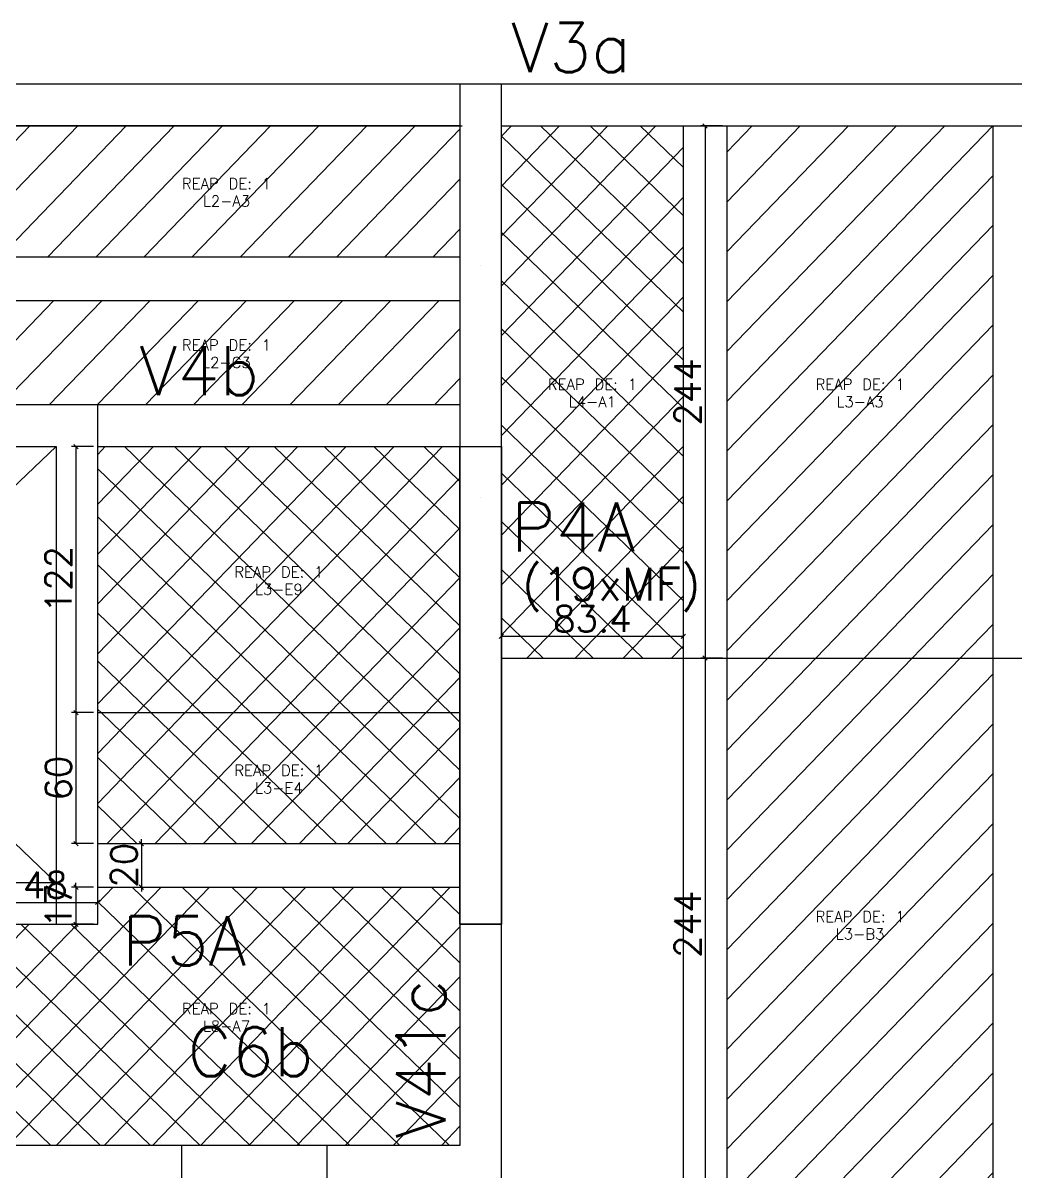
# Model space of a CAD drawing. Extents: x -40810 to 33675, y -2018 to 21213.
# Drawn here: x 16097 to 16552, y 15353 to 15879 of the extents above; entities that cross this region are included whole.
import ezdxf
from ezdxf.enums import TextEntityAlignment as Align

# ---------------------------------------------------------------- set-up
doc = ezdxf.new("R2010")
doc.units = 0
doc.layers.get('0').update_dxf_attribs({"color": 1, "lineweight": 9})
for name, color, linetype in [('1', 5, 'Continuous'), ('12', 3, 'Continuous'), ('19', 5, 'Continuous'), ('242', 3, 'Continuous'), ('3', 2, 'Continuous'), ('30', 15, 'Continuous'), ('4', 2, 'Continuous'), ('8', 5, 'Continuous'), ('9', 3, 'Continuous'), ('NOMENCLATURA', 7, 'Continuous'), ('P-NOTAS', 7, 'Continuous'), ('Painéis', 255, 'Continuous')]:
    doc.layers.add(name, color=color, linetype=linetype)
doc.layers.add('REAPROVEITAMENTO', color=251, linetype='Continuous', lineweight=9)
doc.styles.add('Romans', font='romans.shx', dxfattribs={"height": 12})
doc.styles.get("Standard").update_dxf_attribs({"font": 'romans.shx', "width": 0.8})
doc.styles.add('standart', font='txt.shx')
doc.dimstyles.new('cotas', dxfattribs={"dimtxt": 9, "dimasz": 2, "dimexe": 2, "dimexo": 2, "dimgap": 2, "dimtad": 1, "dimdec": 1, "dimzin": 12, "dimdsep": 46, "dimtxsty": 'Romans', "dimblk": 'OBLIQUE', "dimcen": 9, "dimclrd": 4, "dimclre": 4, "dimclrt": 240, "dimaunit": 1, "dimadec": 8, "dimazin": 3, "dimtfac": 1, "dimtdec": 1, "dimtix": 1, "dimtmove": 0, "dimatfit": 2, "dimldrblk": 'OBLIQUE', "dimfxl": 1, "dimtolj": 1, "dimtzin": 0, "dimlwd": -1, "dimlwe": -1, "dimarcsym": 0})
pattern_1 = [(46, (-222.171, -201.545), (-11.419519, 11.027702), [])]
pattern_2 = [(46, (-222.171, -201.545), (-11.419519, 11.027702), []), (136, (-222.171, -201.545), (-11.027702, -11.419519), [])]

# ---------------------------------------------------------------- blocks, each defined once
blk = doc.blocks.new('_Oblique')
at = {"color": 0, "linetype": 'ByBlock', "lineweight": -2}
blk.add_line((-0.5, -0.5), (0.5, 0.5), dxfattribs=at)
blk = doc.blocks.new('*D3897')
at = {"layer": 'Defpoints', "color": 0, "linetype": 'Continuous', "ltscale": 30, "transparency": 16777216}
for p in [(16131.19, 15685.21), (16121.19, 15563.21), (16131.19, 15563.21)]:
    blk.add_point(p, dxfattribs=at)
at = {"layer": 'P-NOTAS', "color": 4, "linetype": 'Continuous', "ltscale": 30, "transparency": 16777216}
for p, q in [((16129.19, 15685.21), (16119.19, 15685.21)), ((16121.19, 15685.21), (16121.19, 15563.21)), ((16129.19, 15563.21), (16119.19, 15563.21))]:
    blk.add_line(p, q, dxfattribs=at)
at = {"layer": 'P-NOTAS', "color": 4, "linetype": 'Continuous', "ltscale": 30, "transparency": 16777216, "xscale": 2, "yscale": 2, "zscale": 2}
for p, rotation in [((16121.19, 15685.21), 90), ((16121.19, 15563.21), 270)]:
    blk.add_blockref('_Oblique', p, dxfattribs=dict(at, rotation=rotation))
at = {"layer": 'P-NOTAS', "color": 240, "linetype": 'Continuous', "ltscale": 30, "transparency": 16777216, "insert": (16113.19, 15624.21), "char_height": 12, "attachment_point": 5, "rotation": 90, "style": 'Romans'}
blk.add_mtext('\\A1;122', dxfattribs=at)
blk = doc.blocks.new('*D3898')
at = {"layer": 'Defpoints', "color": 0, "linetype": 'Continuous', "ltscale": 30, "transparency": 16777216}
for p in [(16131.19, 15563.21), (16121.19, 15503.21), (16131.19, 15503.21)]:
    blk.add_point(p, dxfattribs=at)
at = {"layer": 'P-NOTAS', "color": 4, "linetype": 'Continuous', "ltscale": 30, "transparency": 16777216}
for p, q in [((16129.19, 15563.21), (16119.19, 15563.21)), ((16121.19, 15563.21), (16121.19, 15503.21)), ((16129.19, 15503.21), (16119.19, 15503.21))]:
    blk.add_line(p, q, dxfattribs=at)
at = {"layer": 'P-NOTAS', "color": 4, "linetype": 'Continuous', "ltscale": 30, "transparency": 16777216, "xscale": 2, "yscale": 2, "zscale": 2}
for p, rotation in [((16121.19, 15563.21), 90), ((16121.19, 15503.21), 270)]:
    blk.add_blockref('_Oblique', p, dxfattribs=dict(at, rotation=rotation))
at = {"layer": 'P-NOTAS', "color": 240, "linetype": 'Continuous', "ltscale": 30, "transparency": 16777216, "insert": (16113.19, 15533.21), "char_height": 12, "attachment_point": 5, "rotation": 90, "style": 'Romans'}
blk.add_mtext('\\A1;60', dxfattribs=at)
blk = doc.blocks.new('*D3899')
at = {"layer": 'Defpoints', "color": 0, "linetype": 'Continuous', "ltscale": 30, "transparency": 16777216}
for p in [(16131.19, 15476.21), (16083.19, 15466.21), (16131.19, 15466.21)]:
    blk.add_point(p, dxfattribs=at)
at = {"layer": 'P-NOTAS', "color": 4, "linetype": 'Continuous', "ltscale": 30, "transparency": 16777216}
for p, q in [((16083.19, 15468.21), (16083.19, 15478.21)), ((16083.19, 15476.21), (16131.19, 15476.21)), ((16131.19, 15468.21), (16131.19, 15478.21))]:
    blk.add_line(p, q, dxfattribs=at)
at = {"layer": 'P-NOTAS', "color": 4, "linetype": 'Continuous', "ltscale": 30, "transparency": 16777216, "xscale": 2, "yscale": 2, "zscale": 2, "rotation": 180}
blk.add_blockref('_Oblique', (16083.19, 15476.21), dxfattribs=at)
at = {"layer": 'P-NOTAS', "color": 4, "linetype": 'Continuous', "ltscale": 30, "transparency": 16777216, "xscale": 2, "yscale": 2, "zscale": 2}
blk.add_blockref('_Oblique', (16131.19, 15476.21), dxfattribs=at)
at = {"layer": 'P-NOTAS', "color": 240, "linetype": 'Continuous', "ltscale": 30, "transparency": 16777216, "insert": (16107.19, 15484.21), "char_height": 12, "attachment_point": 5, "style": 'Romans'}
blk.add_mtext('\\A1;48', dxfattribs=at)
blk = doc.blocks.new('*D3900')
at = {"layer": 'Defpoints', "color": 0, "linetype": 'Continuous', "ltscale": 30, "transparency": 16777216}
for p in [(16131.19, 15483.21), (16121.19, 15466.21), (16131.19, 15466.21)]:
    blk.add_point(p, dxfattribs=at)
at = {"layer": 'P-NOTAS', "color": 4, "linetype": 'Continuous', "ltscale": 30, "transparency": 16777216}
for p, q in [((16121.19, 15483.21), (16121.19, 15485.21)), ((16129.19, 15483.21), (16119.19, 15483.21)), ((16121.19, 15483.21), (16121.19, 15466.21)), ((16129.19, 15466.21), (16119.19, 15466.21)), ((16121.19, 15466.21), (16121.19, 15464.21))]:
    blk.add_line(p, q, dxfattribs=at)
at = {"layer": 'P-NOTAS', "color": 4, "linetype": 'Continuous', "ltscale": 30, "transparency": 16777216, "xscale": 2, "yscale": 2, "zscale": 2}
for p, rotation in [((16121.19, 15483.21), 270), ((16121.19, 15466.21), 90)]:
    blk.add_blockref('_Oblique', p, dxfattribs=dict(at, rotation=rotation))
at = {"layer": 'P-NOTAS', "color": 240, "linetype": 'Continuous', "ltscale": 30, "transparency": 16777216, "insert": (16113.19, 15474.71), "char_height": 12, "attachment_point": 5, "rotation": 90, "style": 'Romans'}
blk.add_mtext('\\A1;17', dxfattribs=at)
blk = doc.blocks.new('*D3901')
at = {"layer": 'Defpoints', "color": 0, "linetype": 'Continuous', "ltscale": 30, "transparency": 16777216}
for p in [(16131.19, 15503.21), (16131.19, 15483.21), (16151.19, 15483.21)]:
    blk.add_point(p, dxfattribs=at)
at = {"layer": 'P-NOTAS', "color": 4, "linetype": 'Continuous', "ltscale": 30, "transparency": 16777216}
for p, q in [((16133.19, 15503.21), (16153.19, 15503.21)), ((16151.19, 15503.21), (16151.19, 15505.21)), ((16151.19, 15503.21), (16151.19, 15483.21)), ((16133.19, 15483.21), (16153.19, 15483.21)), ((16151.19, 15483.21), (16151.19, 15481.21))]:
    blk.add_line(p, q, dxfattribs=at)
at = {"layer": 'P-NOTAS', "color": 4, "linetype": 'Continuous', "ltscale": 30, "transparency": 16777216, "xscale": 2, "yscale": 2, "zscale": 2}
for p, rotation in [((16151.19, 15503.21), 270), ((16151.19, 15483.21), 90)]:
    blk.add_blockref('_Oblique', p, dxfattribs=dict(at, rotation=rotation))
at = {"layer": 'P-NOTAS', "color": 240, "linetype": 'Continuous', "ltscale": 30, "transparency": 16777216, "insert": (16143.19, 15493.21), "char_height": 12, "attachment_point": 5, "rotation": 90, "style": 'Romans'}
blk.add_mtext('\\A1;20', dxfattribs=at)
blk = doc.blocks.new('*D3953')
at = {"layer": 'Defpoints', "color": 0, "linetype": 'Continuous', "ltscale": 30, "transparency": 16777216}
for p in [(16399.58, 15598.21), (16316.19, 15588.21), (16399.58, 15588.21)]:
    blk.add_point(p, dxfattribs=at)
at = {"layer": 'P-NOTAS', "color": 4, "linetype": 'Continuous', "ltscale": 30, "transparency": 16777216}
for p, q in [((16316.19, 15590.21), (16316.19, 15600.21)), ((16399.58, 15590.21), (16399.58, 15600.21)), ((16316.19, 15598.21), (16399.58, 15598.21))]:
    blk.add_line(p, q, dxfattribs=at)
at = {"layer": 'P-NOTAS', "color": 4, "linetype": 'Continuous', "ltscale": 30, "transparency": 16777216, "xscale": 2, "yscale": 2, "zscale": 2, "rotation": 180}
blk.add_blockref('_Oblique', (16316.19, 15598.21), dxfattribs=at)
at = {"layer": 'P-NOTAS', "color": 4, "linetype": 'Continuous', "ltscale": 30, "transparency": 16777216, "xscale": 2, "yscale": 2, "zscale": 2}
blk.add_blockref('_Oblique', (16399.58, 15598.21), dxfattribs=at)
at = {"layer": 'P-NOTAS', "color": 240, "linetype": 'Continuous', "ltscale": 30, "transparency": 16777216, "insert": (16357.88, 15606.21), "char_height": 12, "attachment_point": 5, "style": 'Romans'}
blk.add_mtext('\\A1;83.4', dxfattribs=at)
blk = doc.blocks.new('*D3961')
at = {"layer": 'Defpoints', "color": 0, "linetype": 'Continuous', "ltscale": 30, "transparency": 16777216}
for p in [(16419.53, 15832.21), (16409.53, 15588.21), (16419.53, 15588.21)]:
    blk.add_point(p, dxfattribs=at)
at = {"layer": 'P-NOTAS', "color": 4, "linetype": 'Continuous', "ltscale": 30, "transparency": 16777216}
for p, q in [((16417.53, 15832.21), (16407.53, 15832.21)), ((16409.53, 15832.21), (16409.53, 15588.21)), ((16417.53, 15588.21), (16407.53, 15588.21))]:
    blk.add_line(p, q, dxfattribs=at)
at = {"layer": 'P-NOTAS', "color": 4, "linetype": 'Continuous', "ltscale": 30, "transparency": 16777216, "xscale": 2, "yscale": 2, "zscale": 2}
for p, rotation in [((16409.53, 15832.21), 90), ((16409.53, 15588.21), 270)]:
    blk.add_blockref('_Oblique', p, dxfattribs=dict(at, rotation=rotation))
at = {"layer": 'P-NOTAS', "color": 240, "linetype": 'Continuous', "ltscale": 30, "transparency": 16777216, "insert": (16401.53, 15710.21), "char_height": 12, "attachment_point": 5, "rotation": 90, "style": 'Romans'}
blk.add_mtext('\\A1;244', dxfattribs=at)
blk = doc.blocks.new('*D3962')
at = {"layer": 'Defpoints', "color": 0, "linetype": 'Continuous', "ltscale": 30, "transparency": 16777216}
for p in [(16419.53, 15588.21), (16409.53, 15344.21), (16419.53, 15344.21)]:
    blk.add_point(p, dxfattribs=at)
at = {"layer": 'P-NOTAS', "color": 4, "linetype": 'Continuous', "ltscale": 30, "transparency": 16777216}
for p, q in [((16417.53, 15588.21), (16407.53, 15588.21)), ((16409.53, 15588.21), (16409.53, 15344.21)), ((16417.53, 15344.21), (16407.53, 15344.21))]:
    blk.add_line(p, q, dxfattribs=at)
at = {"layer": 'P-NOTAS', "color": 4, "linetype": 'Continuous', "ltscale": 30, "transparency": 16777216, "xscale": 2, "yscale": 2, "zscale": 2}
for p, rotation in [((16409.53, 15588.21), 90), ((16409.53, 15344.21), 270)]:
    blk.add_blockref('_Oblique', p, dxfattribs=dict(at, rotation=rotation))
at = {"layer": 'P-NOTAS', "color": 240, "linetype": 'Continuous', "ltscale": 30, "transparency": 16777216, "insert": (16401.53, 15466.21), "char_height": 12, "attachment_point": 5, "rotation": 90, "style": 'Romans'}
blk.add_mtext('\\A1;244', dxfattribs=at)
blk = doc.blocks.new('*D6435')
at = {"layer": 'Defpoints', "color": 0, "ltscale": 30, "transparency": 16777216}
for p in [(16131.19, 15685.21), (16121.19, 15563.21), (16131.19, 15563.21)]:
    blk.add_point(p, dxfattribs=at)
at = {"layer": 'P-NOTAS', "color": 4, "ltscale": 30, "transparency": 16777216}
for p, q in [((16129.19, 15685.21), (16119.19, 15685.21)), ((16121.19, 15685.21), (16121.19, 15563.21)), ((16129.19, 15563.21), (16119.19, 15563.21))]:
    blk.add_line(p, q, dxfattribs=at)
at = {"layer": 'P-NOTAS', "color": 4, "ltscale": 30, "transparency": 16777216, "xscale": 2, "yscale": 2, "zscale": 2}
for p, rotation in [((16121.19, 15685.21), 90), ((16121.19, 15563.21), 270)]:
    blk.add_blockref('_Oblique', p, dxfattribs=dict(at, rotation=rotation))
at = {"layer": 'P-NOTAS', "color": 240, "ltscale": 30, "transparency": 16777216, "insert": (16113.19, 15624.21), "char_height": 12, "attachment_point": 5, "rotation": 90, "style": 'Romans'}
blk.add_mtext('\\A1;122', dxfattribs=at)
blk = doc.blocks.new('*D6436')
at = {"layer": 'Defpoints', "color": 0, "ltscale": 30, "transparency": 16777216}
for p in [(16131.19, 15563.21), (16121.19, 15503.21), (16131.19, 15503.21)]:
    blk.add_point(p, dxfattribs=at)
at = {"layer": 'P-NOTAS', "color": 4, "ltscale": 30, "transparency": 16777216}
for p, q in [((16129.19, 15563.21), (16119.19, 15563.21)), ((16121.19, 15563.21), (16121.19, 15503.21)), ((16129.19, 15503.21), (16119.19, 15503.21))]:
    blk.add_line(p, q, dxfattribs=at)
at = {"layer": 'P-NOTAS', "color": 4, "ltscale": 30, "transparency": 16777216, "xscale": 2, "yscale": 2, "zscale": 2}
for p, rotation in [((16121.19, 15563.21), 90), ((16121.19, 15503.21), 270)]:
    blk.add_blockref('_Oblique', p, dxfattribs=dict(at, rotation=rotation))
at = {"layer": 'P-NOTAS', "color": 240, "ltscale": 30, "transparency": 16777216, "insert": (16113.19, 15533.21), "char_height": 12, "attachment_point": 5, "rotation": 90, "style": 'Romans'}
blk.add_mtext('\\A1;60', dxfattribs=at)
blk = doc.blocks.new('*D6437')
at = {"layer": 'Defpoints', "color": 0, "ltscale": 30, "transparency": 16777216}
for p in [(16131.19, 15476.21), (16083.19, 15466.21), (16131.19, 15466.21)]:
    blk.add_point(p, dxfattribs=at)
at = {"layer": 'P-NOTAS', "color": 4, "ltscale": 30, "transparency": 16777216}
for p, q in [((16083.19, 15468.21), (16083.19, 15478.21)), ((16083.19, 15476.21), (16131.19, 15476.21)), ((16131.19, 15468.21), (16131.19, 15478.21))]:
    blk.add_line(p, q, dxfattribs=at)
at = {"layer": 'P-NOTAS', "color": 4, "ltscale": 30, "transparency": 16777216, "xscale": 2, "yscale": 2, "zscale": 2, "rotation": 180}
blk.add_blockref('_Oblique', (16083.19, 15476.21), dxfattribs=at)
at = {"layer": 'P-NOTAS', "color": 4, "ltscale": 30, "transparency": 16777216, "xscale": 2, "yscale": 2, "zscale": 2}
blk.add_blockref('_Oblique', (16131.19, 15476.21), dxfattribs=at)
at = {"layer": 'P-NOTAS', "color": 240, "ltscale": 30, "transparency": 16777216, "insert": (16107.19, 15484.21), "char_height": 12, "attachment_point": 5, "style": 'Romans'}
blk.add_mtext('\\A1;48', dxfattribs=at)
blk = doc.blocks.new('*D6438')
at = {"layer": 'Defpoints', "color": 0, "ltscale": 30, "transparency": 16777216}
for p in [(16131.19, 15483.21), (16121.19, 15466.21), (16131.19, 15466.21)]:
    blk.add_point(p, dxfattribs=at)
at = {"layer": 'P-NOTAS', "color": 4, "ltscale": 30, "transparency": 16777216}
for p, q in [((16121.19, 15483.21), (16121.19, 15485.21)), ((16129.19, 15483.21), (16119.19, 15483.21)), ((16121.19, 15483.21), (16121.19, 15466.21)), ((16129.19, 15466.21), (16119.19, 15466.21)), ((16121.19, 15466.21), (16121.19, 15464.21))]:
    blk.add_line(p, q, dxfattribs=at)
at = {"layer": 'P-NOTAS', "color": 4, "ltscale": 30, "transparency": 16777216, "xscale": 2, "yscale": 2, "zscale": 2}
for p, rotation in [((16121.19, 15483.21), 270), ((16121.19, 15466.21), 90)]:
    blk.add_blockref('_Oblique', p, dxfattribs=dict(at, rotation=rotation))
at = {"layer": 'P-NOTAS', "color": 240, "ltscale": 30, "transparency": 16777216, "insert": (16113.19, 15474.71), "char_height": 12, "attachment_point": 5, "rotation": 90, "style": 'Romans'}
blk.add_mtext('\\A1;17', dxfattribs=at)
blk = doc.blocks.new('*D6439')
at = {"layer": 'Defpoints', "color": 0, "ltscale": 30, "transparency": 16777216}
for p in [(16131.19, 15503.21), (16131.19, 15483.21), (16151.19, 15483.21)]:
    blk.add_point(p, dxfattribs=at)
at = {"layer": 'P-NOTAS', "color": 4, "ltscale": 30, "transparency": 16777216}
for p, q in [((16133.19, 15503.21), (16153.19, 15503.21)), ((16151.19, 15503.21), (16151.19, 15505.21)), ((16151.19, 15503.21), (16151.19, 15483.21)), ((16133.19, 15483.21), (16153.19, 15483.21)), ((16151.19, 15483.21), (16151.19, 15481.21))]:
    blk.add_line(p, q, dxfattribs=at)
at = {"layer": 'P-NOTAS', "color": 4, "ltscale": 30, "transparency": 16777216, "xscale": 2, "yscale": 2, "zscale": 2}
for p, rotation in [((16151.19, 15503.21), 270), ((16151.19, 15483.21), 90)]:
    blk.add_blockref('_Oblique', p, dxfattribs=dict(at, rotation=rotation))
at = {"layer": 'P-NOTAS', "color": 240, "ltscale": 30, "transparency": 16777216, "insert": (16143.19, 15493.21), "char_height": 12, "attachment_point": 5, "rotation": 90, "style": 'Romans'}
blk.add_mtext('\\A1;20', dxfattribs=at)

msp = doc.modelspace()

# ---------------------------------------------------------------- hatches: boundary and pattern name
at = {"layer": 'REAPROVEITAMENTO', "linetype": 'Continuous', "ltscale": 30, "true_color": 0xf8d731, "transparency": 33554687}
h = msp.add_hatch(dxfattribs=at)
h.set_pattern_fill('ANSI31', color=40, scale=5, angle=1)
h.set_pattern_definition(pattern_1)
h.paths.add_polyline_path([(16297.157, 15832.214), (16083.186, 15832.214), (16083.186, 15772.214), (16297.157, 15772.214)])
at = {"layer": 'REAPROVEITAMENTO', "ltscale": 30, "transparency": 33554687}
h = msp.add_hatch(dxfattribs=at)
h.set_pattern_fill('ANSI31', color=0, scale=5, angle=1)
h.set_pattern_definition(pattern_1)
h.paths.add_polyline_path([(16297.157, 15832.214), (16083.186, 15832.214), (16083.186, 15772.214), (16297.157, 15772.214)])
at = {"layer": 'REAPROVEITAMENTO', "linetype": 'Continuous', "ltscale": 30, "true_color": 0xf8d731, "transparency": 33554687}
h = msp.add_hatch(dxfattribs=at)
h.set_pattern_fill('ANSI37', color=40, scale=5, angle=1)
h.set_pattern_definition(pattern_2)
h.paths.add_polyline_path([(16399.576, 15832.213), (16316.157, 15832.213), (16316.157, 15685.26), (16316.157, 15588.213), (16399.576, 15588.213)])
h = msp.add_hatch(dxfattribs=at)
h.set_pattern_fill('ANSI31', color=40, scale=5, angle=1)
h.set_pattern_definition(pattern_1)
h.paths.add_polyline_path([(16541.576, 15832.213), (16419.576, 15832.213), (16419.576, 15588.213), (16541.576, 15588.213)])
h = msp.add_hatch(dxfattribs=at)
h.set_pattern_fill('ANSI31', color=40, scale=5, angle=1)
h.set_pattern_definition(pattern_1)
h.paths.add_polyline_path([(16297.157, 15752.214), (16083.186, 15752.214), (16083.186, 15704.26), (16131.157, 15704.26), (16297.157, 15704.26)])
at = {"layer": 'REAPROVEITAMENTO', "ltscale": 30, "transparency": 33554687}
h = msp.add_hatch(dxfattribs=at)
h.set_pattern_fill('ANSI31', color=0, scale=5, angle=1)
h.set_pattern_definition(pattern_1)
h.paths.add_polyline_path([(16297.157, 15752.214), (16083.186, 15752.214), (16083.186, 15704.26), (16131.157, 15704.26), (16297.157, 15704.26)])
at = {"layer": 'REAPROVEITAMENTO', "linetype": 'Continuous', "ltscale": 30, "true_color": 0xf8d731, "transparency": 33554687}
h = msp.add_hatch(dxfattribs=at)
h.set_pattern_fill('ANSI37', color=40, scale=5, angle=1)
h.set_pattern_definition(pattern_2)
h.paths.add_polyline_path([(16297.157, 15685.21), (16131.157, 15685.21), (16131.157, 15563.21), (16297.157, 15563.21)])
at = {"layer": 'REAPROVEITAMENTO', "ltscale": 30, "transparency": 33554687}
h = msp.add_hatch(dxfattribs=at)
h.set_pattern_fill('ANSI37', color=0, scale=5, angle=1)
h.set_pattern_definition(pattern_2)
h.paths.add_polyline_path([(16297.157, 15685.21), (16131.157, 15685.21), (16131.157, 15563.21), (16297.157, 15563.21)])
at = {"layer": 'REAPROVEITAMENTO', "linetype": 'Continuous', "ltscale": 30, "true_color": 0xf8d731, "transparency": 33554687}
h = msp.add_hatch(dxfattribs=at)
h.set_pattern_fill('ANSI31', color=40, scale=5, angle=1)
h.set_pattern_definition(pattern_1)
h.paths.add_polyline_path([(16541.576, 15588.213), (16419.576, 15588.213), (16419.576, 15344.213), (16541.576, 15344.213)])
h = msp.add_hatch(dxfattribs=at)
h.set_pattern_fill('ANSI37', color=40, scale=5, angle=1)
h.set_pattern_definition(pattern_2)
h.paths.add_polyline_path([(16297.157, 15563.21), (16131.157, 15563.21), (16131.157, 15503.21), (16297.157, 15503.21)])
at = {"layer": 'REAPROVEITAMENTO', "ltscale": 30, "transparency": 33554687}
h = msp.add_hatch(dxfattribs=at)
h.set_pattern_fill('ANSI37', color=0, scale=5, angle=1)
h.set_pattern_definition(pattern_2)
h.paths.add_polyline_path([(16297.157, 15563.21), (16131.157, 15563.21), (16131.157, 15503.21), (16297.157, 15503.21)])
h.paths.add_polyline_path([(16201.269, 15524.964), (16227.103, 15524.964), (16227.103, 15532.464), (16201.269, 15532.464)], flags=24)
h.paths.add_polyline_path([(16191.269, 15532.964), (16237.103, 15532.964), (16237.103, 15540.464), (16191.269, 15540.464)], flags=24)
at = {"layer": 'REAPROVEITAMENTO', "linetype": 'Continuous', "ltscale": 30, "true_color": 0xf8d731, "transparency": 33554687}
h = msp.add_hatch(dxfattribs=at)
h.set_pattern_fill('ANSI37', color=40, scale=5, angle=1)
h.set_pattern_definition(pattern_2)
h.paths.add_polyline_path([(16297.157, 15466.26), (16297.157, 15483.21), (16131.157, 15483.21), (16131.157, 15466.26), (16112.157, 15466.26), (16083.186, 15466.26), (16083.186, 15364.796), (16169.657, 15364.796), (16297.157, 15364.796)])
at = {"layer": 'REAPROVEITAMENTO', "ltscale": 30, "transparency": 33554687}
h = msp.add_hatch(dxfattribs=at)
h.set_pattern_fill('ANSI37', color=0, scale=5, angle=1)
h.set_pattern_definition(pattern_2)
h.paths.add_polyline_path([(16297.157, 15466.26), (16297.157, 15483.21), (16131.157, 15483.21), (16131.157, 15466.26), (16112.157, 15466.26), (16083.186, 15466.26), (16083.186, 15364.796), (16169.657, 15364.796), (16297.157, 15364.796)])

# ---------------------------------------------------------------- linework, layer by layer
at = {"layer": '1'}
for points in [[(16298.157, 15851.26), (15717.157, 15851.26)], [(16683.549, 15851.26), (16298.157, 15851.26)], [(15717.157, 15832.26), (16298.157, 15832.26)], [(16317.157, 15832.26), (16683.549, 15832.26)], [(16297.157, 15704.26), (16131.157, 15704.26)], [(16131.157, 15685.26), (16297.157, 15685.26)], [(16112.157, 15485.26), (15902.157, 15485.26)], [(15902.157, 15466.26), (16112.157, 15466.26)], [(16297.157, 15466.26), (16297.157, 15364.796)], [(16316.157, 15334.796), (16316.157, 15466.26)], [(16297.157, 15364.796), (16169.657, 15364.796)], [(16236.157, 15364.796), (16236.157, 14994.796)]]:
    msp.add_lwpolyline(points, dxfattribs=at)
at = {"layer": '19'}
for p, q in [((15902.157, 15485.26), (16112.157, 15685.26)), ((15902.157, 15685.26), (16112.157, 15485.26))]:
    msp.add_line(p, q, dxfattribs=at)
at = {"layer": '242'}
for p, q in [((16306.657, 15768.26), (16306.657, 15768.26)), ((16306.657, 15661.76), (16306.657, 15661.76)), ((16178.518, 15435.089), (16178.518, 15435.089))]:
    msp.add_line(p, q, dxfattribs=at)
at = {"layer": '3'}
for points in [[(16297.157, 15685.26), (16316.157, 15685.26), (16316.157, 15851.26), (16297.157, 15851.26), (16297.157, 15685.26)], [(16112.157, 15466.26), (16131.157, 15466.26), (16131.157, 15704.26), (15883.157, 15704.26), (15883.157, 15466.26), (15902.157, 15466.26), (15902.157, 15685.26), (16112.157, 15685.26), (16112.157, 15466.26)], [(15979.657, 15345.796), (16169.657, 15345.796), (16169.657, 15364.796), (15979.657, 15364.796), (15979.657, 15345.796)]]:
    msp.add_lwpolyline(points, dxfattribs=at)
at = {"layer": '30'}
msp.add_lwpolyline([(16297.157, 15466.26), (16297.157, 15685.26), (16316.157, 15685.26), (16316.157, 15466.26), (16297.157, 15466.26), (16297.157, 15466.26)], dxfattribs=at)
at = {"layer": '4'}
for p, q in [((16297.157, 15685.26), (16297.157, 15466.26)), ((16316.157, 15466.26), (16316.157, 15685.26)), ((16297.157, 15466.26), (16316.157, 15466.26))]:
    msp.add_line(p, q, dxfattribs=at)
at = {"layer": 'Painéis', "linetype": 'Continuous', "ltscale": 30}
for points in [[(16297.186, 15832.214), (15717.186, 15832.214)], [(16316.186, 15832.213), (16683.578, 15832.213)], [(16399.576, 14563.383), (16399.576, 15832.214)], [(16419.576, 14563.383), (16419.576, 15832.214)], [(16541.576, 14563.383), (16541.576, 15832.214)], [(15717.186, 15772.214), (16297.186, 15772.214)], [(15717.186, 15752.214), (16297.186, 15752.214)], [(16131.186, 15685.21), (16297.186, 15685.21)], [(16316.186, 15588.213), (16683.578, 15588.213)], [(16131.186, 15563.21), (16297.186, 15563.21)], [(16131.186, 15503.21), (16297.186, 15503.21)], [(16131.186, 15483.21), (16297.186, 15483.21)]]:
    msp.add_lwpolyline(points, dxfattribs=at)
at = {"layer": 'Painéis', "ltscale": 30}
for points in [[(16297.186, 15832.214), (15717.186, 15832.214)], [(15717.186, 15772.214), (16297.186, 15772.214)], [(15717.186, 15752.214), (16297.186, 15752.214)], [(16131.186, 15685.21), (16297.186, 15685.21)], [(16131.186, 15563.21), (16297.186, 15563.21)], [(16131.186, 15503.21), (16297.186, 15503.21)], [(16131.186, 15483.21), (16297.186, 15483.21)]]:
    msp.add_lwpolyline(points, dxfattribs=at)

# ---------------------------------------------------------------- texts
at = {"layer": '12'}
msp.add_text('(19xMF)', height=15, dxfattribs=at).set_placement((16325.778, 15614.57))
at = {"layer": '8'}
for s, p in [('V3a', (16320.657, 15856.885)), ('V4b', (16150.3, 15708.727)), ('C6b', (16172.349, 15396.542))]:
    msp.add_text(s, height=22.5, dxfattribs=at).set_placement(p)
msp.add_text('V41c', height=22.5, rotation=90, dxfattribs=at).set_placement((16290.526, 15367.926))
at = {"layer": '9'}
for s, p in [('P4A', (16320.672, 15637.07)), ('P5A', (16142.407, 15447.349))]:
    msp.add_text(s, height=22.5, dxfattribs=at).set_placement(p)
at = {"layer": 'NOMENCLATURA', "linetype": 'Continuous', "ltscale": 30, "style": 'standart'}
for s, p in [('REAP DE: 1', (16190.186, 15805.714)), ('L2-A3', (16190.186, 15797.714)), ('REAP DE: 1', (16190.186, 15731.714)), ('L2-C3', (16190.186, 15723.714)), ('REAP DE: 1', (16357.881, 15713.714)), ('REAP DE: 1', (16480.576, 15713.714)), ('L4-A1', (16357.881, 15705.714)), ('L3-A3', (16480.576, 15705.714)), ('REAP DE: 1', (16214.186, 15627.714)), ('L3-E9', (16214.186, 15619.714)), ('REAP DE: 1', (16214.186, 15536.714)), ('L3-E4', (16214.186, 15528.714)), ('REAP DE: 1', (16480.576, 15469.714)), ('L3-B3', (16480.576, 15461.714)), ('REAP DE: 1', (16190.186, 15427.482)), ('L8-A7', (16190.186, 15419.482))]:
    msp.add_text(s, height=5, dxfattribs=at).set_placement(p, align=Align.MIDDLE_CENTER)
at = {"layer": 'NOMENCLATURA', "ltscale": 30, "style": 'standart'}
for s, p in [('REAP DE: 1', (16190.186, 15805.714)), ('L2-A3', (16190.186, 15797.714)), ('REAP DE: 1', (16190.186, 15731.714)), ('L2-C3', (16190.186, 15723.714)), ('REAP DE: 1', (16214.186, 15627.714)), ('L3-E9', (16214.186, 15619.714)), ('REAP DE: 1', (16214.186, 15536.714)), ('L3-E4', (16214.186, 15528.714)), ('REAP DE: 1', (16190.186, 15427.482)), ('L8-A7', (16190.186, 15419.482))]:
    msp.add_text(s, height=5, dxfattribs=at).set_placement(p, align=Align.MIDDLE_CENTER)

# ---------------------------------------------------------------- dimensions: what is measured, and where the dimension line sits
at = {"layer": 'P-NOTAS', "linetype": 'Continuous', "ltscale": 30}
for base, p1, p2, picture, middle in [((16409.529, 15588.214), (16419.529, 15832.214), (16419.529, 15588.214), '*D3961', (16401.529, 15710.214)), ((16121.186, 15563.214), (16131.186, 15685.214), (16131.186, 15563.214), '*D3897', (16113.186, 15624.214)), ((16409.529, 15344.214), (16419.529, 15588.214), (16419.529, 15344.214), '*D3962', (16401.529, 15466.214)), ((16121.186, 15503.214), (16131.186, 15563.214), (16131.186, 15503.214), '*D3898', (16113.186, 15533.214)), ((16151.186, 15483.214), (16131.186, 15503.214), (16131.186, 15483.214), '*D3901', (16143.186, 15493.214)), ((16121.186, 15466.214), (16131.186, 15483.214), (16131.186, 15466.214), '*D3900', (16113.186, 15474.714))]:
    dim = msp.add_linear_dim(base=base, p1=p1, p2=p2, angle=90, dimstyle='cotas', dxfattribs=at)
    dim.commit()
    dim.dimension.update_dxf_attribs({"geometry": picture, "text_midpoint": middle})
at = {"layer": 'P-NOTAS', "ltscale": 30}
for base, p1, p2, picture, middle in [((16121.186, 15563.214), (16131.186, 15685.214), (16131.186, 15563.214), '*D6435', (16113.186, 15624.214)), ((16121.186, 15503.214), (16131.186, 15563.214), (16131.186, 15503.214), '*D6436', (16113.186, 15533.214)), ((16151.186, 15483.214), (16131.186, 15503.214), (16131.186, 15483.214), '*D6439', (16143.186, 15493.214)), ((16121.186, 15466.214), (16131.186, 15483.214), (16131.186, 15466.214), '*D6438', (16113.186, 15474.714))]:
    dim = msp.add_linear_dim(base=base, p1=p1, p2=p2, angle=90, dimstyle='cotas', dxfattribs=at)
    dim.commit()
    dim.dimension.update_dxf_attribs({"geometry": picture, "text_midpoint": middle})
at = {"layer": 'P-NOTAS', "linetype": 'Continuous', "ltscale": 30}
for base, p1, p2, picture, middle in [((16399.576, 15598.214), (16316.186, 15588.214), (16399.576, 15588.214), '*D3953', (16357.881, 15606.214)), ((16131.186, 15476.214), (16083.186, 15466.214), (16131.186, 15466.214), '*D3899', (16107.186, 15484.214))]:
    dim = msp.add_linear_dim(base=base, p1=p1, p2=p2, dimstyle='cotas', dxfattribs=at)
    dim.commit()
    dim.dimension.update_dxf_attribs({"geometry": picture, "text_midpoint": middle})
at = {"layer": 'P-NOTAS', "ltscale": 30}
dim = msp.add_linear_dim(base=(16131.186, 15476.214), p1=(16083.186, 15466.214), p2=(16131.186, 15466.214), dimstyle='cotas', dxfattribs=at)
dim.commit()
dim.dimension.update_dxf_attribs({"geometry": '*D6437', "text_midpoint": (16107.186, 15484.214)})

doc.saveas('drawing.dxf')
